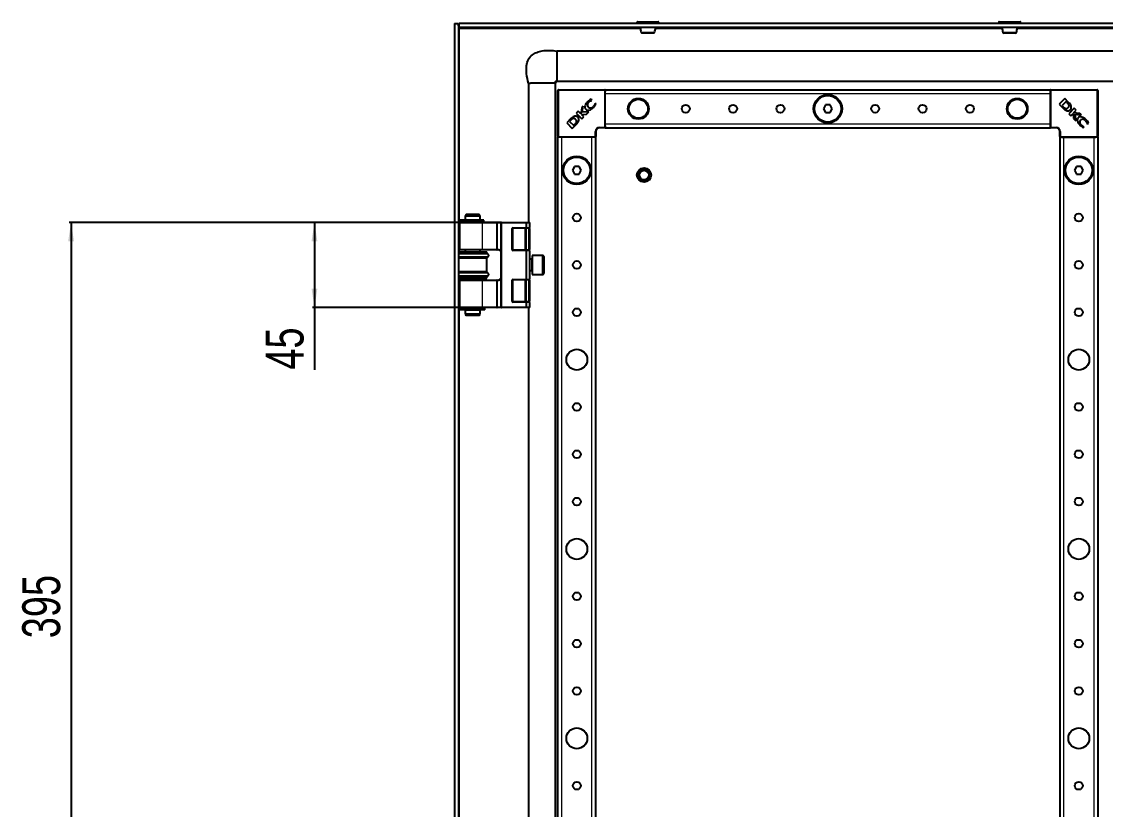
# Model space of a CAD drawing. Header units: millimetres. Extents: x -683 to 2605, y -1229 to 1219.
# Drawn here: x -683 to -111, y 139 to 555 of the extents above; entities that cross this region are included whole.
import ezdxf

# ---------------------------------------------------------------- set-up
doc = ezdxf.new("R2010")
doc.units = ezdxf.units.MM
doc.layers.add('FORMAT', color=7, linetype='Continuous')
doc.styles.add('SLDTEXTSTYLE0', font='TXT', dxfattribs={"width": 0.75})
doc.dimstyles.new('SLDDIMSTYLE0', dxfattribs={"dimtxt": 20, "dimasz": 10, "dimexe": 0, "dimexo": 0.0625, "dimgap": 5, "dimtad": 2, "dimdec": 1, "dimrnd": 1e-09, "dimzin": 12, "dimdsep": 46, "dimtxsty": 'SLDTEXTSTYLE0', "dimsah": 1, "dimcen": 0.09, "dimadec": 0, "dimazin": 3, "dimtfac": 1, "dimtofl": 0, "dimtmove": 0, "dimatfit": 3, "dimfxl": 0, "dimfrac": 2, "dimtolj": 1, "dimtzin": 12, "dimarcsym": 0})

# ---------------------------------------------------------------- blocks, each defined once
blk = doc.blocks.new('_D_6')
at = {"layer": 'FORMAT'}
for p, q in [((-451.47, 449.38), (-657.65, 449.38)), ((-656.65, 449.38), (-656.65, 54.38)), ((-439.86, 54.38), (-657.65, 54.38))]:
    blk.add_line(p, q, dxfattribs=at)
for points in [[(-656.65, 449.38), (-658.19, 439.38), (-655.11, 439.38)], [(-656.65, 54.38), (-655.11, 64.38), (-658.19, 64.38)]]:
    blk.add_solid(points, dxfattribs=at)
at = {"layer": 'FORMAT', "insert": (-682.43, 229.72), "char_height": 20, "attachment_point": 1, "rotation": 90, "style": 'SLDTEXTSTYLE0'}
blk.add_mtext('395', dxfattribs=at)
blk = doc.blocks.new('_D_10')
at = {"layer": 'FORMAT'}
for p, q in [((-429.47, 449.38), (-529.16, 449.38)), ((-528.16, 449.38), (-528.16, 404.38)), ((-429.47, 404.38), (-529.16, 404.38)), ((-528.16, 404.38), (-528.16, 371.57))]:
    blk.add_line(p, q, dxfattribs=at)
for points in [[(-528.16, 449.38), (-529.7, 439.38), (-526.62, 439.38)], [(-528.16, 404.38), (-526.62, 414.38), (-529.7, 414.38)]]:
    blk.add_solid(points, dxfattribs=at)
at = {"layer": 'FORMAT', "insert": (-553.94, 371.57), "char_height": 20, "attachment_point": 1, "rotation": 90, "style": 'SLDTEXTSTYLE0'}
blk.add_mtext('45', dxfattribs=at)

msp = doc.modelspace()

# ---------------------------------------------------------------- linework, layer by layer
at = {"color": 7, "linetype": 'Continuous', "lineweight": 25}
for p, q in [((-357.91, 555.13), (-357.91, 554.38)), ((-357.66, 555.38), (-346.66, 555.38)), ((-346.41, 554.38), (-346.41, 555.13)), ((-166.91, 555.13), (-166.91, 554.38)), ((-166.66, 555.38), (-158.15, 555.38)), ((-158.15, 555.38), (-155.66, 555.38)), ((-155.41, 554.38), (-155.41, 555.13)), ((-454.16, 554.38), (-454.16, -800.62)), ((-454.16, 554.38), (-452.16, 554.38)), ((-452.16, 554.38), (-452.16, -800.62)), ((-451.86, 552.38), (-451.86, 554.38)), ((-61.46, 554.38), (-451.86, 554.38)), ((-61.46, 552.38), (-451.86, 552.38)), ((-451.56, 551.78), (-451.76, 552.38)), ((-400.16, 539.88), (-400.16, 524.21)), ((-67.16, 539.88), (-400.16, 539.88)), ((-415.16, 522.88), (-415.16, 449.38)), ((-411.88, 522.88), (-414.18, 522.88)), ((-411.73, 522.88), (-411.88, 522.88)), ((-404.59, 522.88), (-411.73, 522.88)), ((-404.53, 522.88), (-404.59, 522.88)), ((-402.14, 522.88), (-404.53, 522.88)), ((-401.27, 522.88), (-402.14, 522.88)), ((-401.16, 522.88), (-401.16, -769.12)), ((-400.16, 523.88), (-75.28, 523.88)), ((-399.66, 494.68), (-399.66, 519.08)), ((-399.36, 519.38), (-374.96, 519.38)), ((-374.66, 519.08), (-374.66, 519.38)), ((-374.66, 519.38), (-139.66, 519.38)), ((-374.66, 519.08), (-374.66, 518.44)), ((-374.66, 517.38), (-374.66, 518.44)), ((-374.66, 501.38), (-374.66, 517.38)), ((-139.66, 519.08), (-139.66, 519.38)), ((-139.66, 518.44), (-139.66, 519.08)), ((-139.66, 517.38), (-139.66, 518.44)), ((-139.66, 501.38), (-139.66, 517.38)), ((-139.36, 519.38), (-114.96, 519.38)), ((-114.66, 519.08), (-114.66, 494.68)), ((-387.08, 509.92), (-387.57, 506.65)), ((-386.29, 510.71), (-387.08, 509.92)), ((-386.76, 507.62), (-386.29, 510.71)), ((-381.72, 513.84), (-382.05, 514.52)), ((-381.86, 513.7), (-381.72, 513.84)), ((-379.91, 512.27), (-380.02, 512.16)), ((-379.66, 511.76), (-379.91, 512.27)), ((-258.31, 511.38), (-259.47, 509.38)), ((-259.47, 509.38), (-258.31, 507.38)), ((-256, 511.38), (-258.31, 511.38)), ((-254.85, 509.38), (-256, 511.38)), ((-256, 507.38), (-254.85, 509.38)), ((-132.05, 514.73), (-135.01, 511.78)), ((-135.01, 511.78), (-133.12, 509.89)), ((-131.35, 513.21), (-133.53, 511.03)), ((-133.53, 511.03), (-132.85, 510.37)), ((-133.12, 509.89), (-133.1, 509.87)), ((-130.06, 512.74), (-132.05, 514.73)), ((-130.61, 512.49), (-131.35, 513.21)), ((-127.05, 509.73), (-130.01, 506.77)), ((-126, 508.68), (-127.05, 509.73)), ((-393.02, 503.98), (-395.01, 501.99)), ((-392.77, 503.43), (-393.49, 502.69)), ((-388.96, 508.04), (-390.01, 506.99)), ((-390.01, 506.99), (-387.05, 504.03)), ((-387.57, 506.65), (-388.96, 508.04)), ((-387.23, 506.33), (-384.57, 506.51)), ((-385.99, 505.09), (-387.23, 506.33)), ((-387.05, 504.03), (-385.99, 505.09)), ((-383.29, 507.79), (-386.76, 507.62)), ((-384.57, 506.51), (-383.29, 507.79)), ((-258.31, 507.38), (-256, 507.38)), ((-130.01, 506.77), (-128.95, 505.71)), ((-128.95, 505.71), (-127.71, 506.96)), ((-127.71, 506.96), (-127.53, 504.3)), ((-127.53, 504.3), (-126.25, 503.01)), ((-127.39, 507.29), (-126, 508.68)), ((-124.12, 506.81), (-127.39, 507.29)), ((-126.42, 506.48), (-123.33, 506.01)), ((-126.25, 503.01), (-126.42, 506.48)), ((-123.33, 506.01), (-124.12, 506.81)), ((-395.01, 501.99), (-392.05, 499.03)), ((-393.49, 502.69), (-391.31, 500.51)), ((-392.05, 499.03), (-390.16, 500.92)), ((-391.31, 500.51), (-390.65, 501.19)), ((-390.16, 500.92), (-390.14, 500.94)), ((-374.96, 499.38), (-377.66, 499.38)), ((-374.66, 500.33), (-374.66, 501.38)), ((-374.66, 500.33), (-374.66, 499.68)), ((-374.66, 499.38), (-374.66, 499.68)), ((-374.66, 499.38), (-139.66, 499.38)), ((-139.66, 500.33), (-139.66, 501.38)), ((-139.66, 499.68), (-139.66, 500.33)), ((-139.66, 499.38), (-139.66, 499.68)), ((-136.66, 499.38), (-139.36, 499.38)), ((-122.28, 499.38), (-121.77, 499.63)), ((-121.77, 499.63), (-121.88, 499.74)), ((-120.34, 501.58), (-120.2, 501.44)), ((-120.2, 501.44), (-119.52, 501.78)), ((-399.66, -740.62), (-399.66, 494.38)), ((-399.36, 494.38), (-399.66, 494.38)), ((-398.71, 494.38), (-399.36, 494.38)), ((-397.66, 494.38), (-398.71, 494.38)), ((-381.66, 494.38), (-397.66, 494.38)), ((-380.6, 494.38), (-381.66, 494.38)), ((-379.96, 494.38), (-380.6, 494.38)), ((-379.66, 494.38), (-379.96, 494.38)), ((-379.66, 497.38), (-379.66, 494.68)), ((-379.66, -740.62), (-379.66, 494.38)), ((-134.66, 494.68), (-134.66, 497.38)), ((-134.66, 494.38), (-134.66, -740.62)), ((-134.66, 494.38), (-134.36, 494.38)), ((-133.71, 494.38), (-134.36, 494.38)), ((-133.71, 494.38), (-132.66, 494.38)), ((-132.66, 494.38), (-116.66, 494.38)), ((-116.66, 494.38), (-115.6, 494.38)), ((-114.96, 494.38), (-115.6, 494.38)), ((-114.96, 494.38), (-114.66, 494.38)), ((-114.66, 494.38), (-114.66, -740.62)), ((-390.81, 478.88), (-391.97, 476.88)), ((-391.97, 476.88), (-390.81, 474.88)), ((-388.5, 478.88), (-390.81, 478.88)), ((-390.81, 474.88), (-388.5, 474.88)), ((-387.35, 476.88), (-388.5, 478.88)), ((-388.5, 474.88), (-387.35, 476.88)), ((-125.81, 478.88), (-126.97, 476.88)), ((-126.97, 476.88), (-125.81, 474.88)), ((-123.5, 478.88), (-125.81, 478.88)), ((-125.81, 474.88), (-123.5, 474.88)), ((-122.35, 476.88), (-123.5, 478.88)), ((-123.5, 474.88), (-122.35, 476.88)), ((-448.08, 453.63), (-448.66, 452.63)), ((-448.66, 452.63), (-448.66, 450.63)), ((-445.19, 452.63), (-448.66, 452.63)), ((-448.08, 453.63), (-445.11, 453.63)), ((-440.66, 452.63), (-445.19, 452.63)), ((-445.11, 453.63), (-441.24, 453.63)), ((-440.66, 452.63), (-441.24, 453.63)), ((-440.66, 450.63), (-440.66, 452.63)), ((-451.81, 450.58), (-451.81, 449.68)), ((-438.82, 450.58), (-451.81, 450.58)), ((-438.82, 449.68), (-451.81, 449.68)), ((-451.66, 449.18), (-451.66, 435.08)), ((-451.46, 449.38), (-439.85, 449.38)), ((-448.66, 450.63), (-445.19, 450.63)), ((-448.66, 449.63), (-448.66, 449.38)), ((-448.66, 449.63), (-445.19, 449.63)), ((-448.16, 450.63), (-448.16, 450.58)), ((-448.16, 449.68), (-448.16, 449.63)), ((-445.19, 450.63), (-440.66, 450.63)), ((-445.19, 449.63), (-440.66, 449.63)), ((-441.16, 450.58), (-441.16, 450.63)), ((-441.16, 449.63), (-441.16, 449.68)), ((-440.66, 449.38), (-440.66, 449.63)), ((-439.85, 449.38), (-431.96, 449.38)), ((-438.74, 450.58), (-438.82, 450.58)), ((-438.74, 449.68), (-438.82, 449.68)), ((-438.74, 449.68), (-438.74, 450.58)), ((-438.72, 450.58), (-438.74, 450.58)), ((-438.72, 449.68), (-438.74, 449.68)), ((-438.72, 449.68), (-438.72, 450.58)), ((-431.68, 449.38), (-431.96, 449.38)), ((-431.68, 449.38), (-429.46, 449.38)), ((-429.66, 404.58), (-429.66, 449.18)), ((-429.46, 449.38), (-416.24, 449.38)), ((-416.28, 446.38), (-423.36, 446.38)), ((-414.96, 446.38), (-416.28, 446.38)), ((-416.24, 449.38), (-414.86, 449.38)), ((-416.16, 446.68), (-416.16, 449.18)), ((-414.66, 449.18), (-414.66, 446.68)), ((-414.66, 446.08), (-414.66, 446.68)), ((-423.66, 446.08), (-423.66, 434.98)), ((-416.66, 446.08), (-416.66, 434.98)), ((-414.66, 446.08), (-414.66, 434.98)), ((-439.85, 434.88), (-451.46, 434.88)), ((-448.66, 434.88), (-448.66, 433.88)), ((-440.66, 433.88), (-440.66, 434.88)), ((-431.96, 434.88), (-439.85, 434.88)), ((-431.96, 434.88), (-431.68, 434.88)), ((-431.16, 434.88), (-431.68, 434.88)), ((-414.66, 434.38), (-414.66, 434.98)), ((-452.16, 433.88), (-437.16, 433.88)), ((-437.16, 433.28), (-452.16, 433.28)), ((-437.16, 430.48), (-452.16, 430.48)), ((-437.16, 433.28), (-437.16, 433.88)), ((-436.46, 432.6), (-437.16, 433.28)), ((-437.16, 430.48), (-436.46, 431.17)), ((-437.16, 423.28), (-437.16, 430.48)), ((-423.36, 434.68), (-416.28, 434.68)), ((-416.28, 434.68), (-414.96, 434.68)), ((-416.16, 419.38), (-416.16, 434.38)), ((-414.66, 434.38), (-414.66, 419.38)), ((-413.41, 429.88), (-414.66, 429.88)), ((-407.76, 431.88), (-413.16, 431.88)), ((-413.16, 431.88), (-413.16, 421.88)), ((-407.16, 431.28), (-407.16, 422.48)), ((-414.66, 423.88), (-413.41, 423.88)), ((-437.16, 423.28), (-452.16, 423.28)), ((-437.16, 420.48), (-452.16, 420.48)), ((-452.16, 419.88), (-437.16, 419.88)), ((-451.66, 418.68), (-451.66, 404.58)), ((-451.46, 418.88), (-439.85, 418.88)), ((-448.66, 419.88), (-448.66, 418.88)), ((-440.66, 418.88), (-440.66, 419.88)), ((-439.85, 418.88), (-431.96, 418.88)), ((-436.46, 422.6), (-437.16, 423.28)), ((-437.16, 420.48), (-436.46, 421.17)), ((-437.16, 419.88), (-437.16, 420.48)), ((-431.68, 418.88), (-431.96, 418.88)), ((-431.68, 418.88), (-431.16, 418.88)), ((-423.66, 418.78), (-423.66, 407.68)), ((-416.28, 419.08), (-423.36, 419.08)), ((-416.66, 418.78), (-416.66, 407.68)), ((-414.96, 419.08), (-416.28, 419.08)), ((-414.66, 418.78), (-414.66, 419.38)), ((-414.66, 418.78), (-414.66, 407.68)), ((-413.16, 421.88), (-407.76, 421.88)), ((-423.36, 407.38), (-416.28, 407.38)), ((-416.28, 407.38), (-414.96, 407.38)), ((-416.16, 404.58), (-416.16, 407.08)), ((-414.66, 407.08), (-414.66, 407.68)), ((-414.66, 407.08), (-414.66, 404.58)), ((-451.81, 404.08), (-451.81, 403.18)), ((-438.34, 404.08), (-451.81, 404.08)), ((-438.34, 403.18), (-451.81, 403.18)), ((-439.85, 404.38), (-451.46, 404.38)), ((-448.66, 404.38), (-448.66, 404.13)), ((-448.66, 404.13), (-445.19, 404.13)), ((-448.66, 403.13), (-448.66, 401.13)), ((-448.66, 403.13), (-445.19, 403.13)), ((-448.66, 401.13), (-448.08, 400.13)), ((-448.66, 401.13), (-440.66, 401.13)), ((-448.16, 404.13), (-448.16, 404.08)), ((-448.16, 403.18), (-448.16, 403.13)), ((-445.19, 404.13), (-440.66, 404.13)), ((-445.19, 403.13), (-440.66, 403.13)), ((-441.24, 400.13), (-440.66, 401.13)), ((-441.16, 404.08), (-441.16, 404.13)), ((-441.16, 403.13), (-441.16, 403.18)), ((-440.66, 404.13), (-440.66, 404.38)), ((-440.66, 401.13), (-440.66, 403.13)), ((-431.96, 404.38), (-439.85, 404.38)), ((-438.29, 404.08), (-438.34, 404.08)), ((-438.29, 403.18), (-438.34, 403.18)), ((-438.29, 403.18), (-438.29, 404.08)), ((-431.96, 404.38), (-431.68, 404.38)), ((-429.46, 404.38), (-431.68, 404.38)), ((-416.24, 404.38), (-429.46, 404.38)), ((-414.86, 404.38), (-416.24, 404.38)), ((-415.16, 404.38), (-415.16, 99.38)), ((-441.24, 400.13), (-448.08, 400.13))]:
    msp.add_line(p, q, dxfattribs=at)
at = {"color": 8, "linetype": 'Continuous', "lineweight": 18}
for p, q in [((-346.41, 555.13), (-357.91, 555.13)), ((-158.01, 555.13), (-166.91, 555.13)), ((-155.41, 555.13), (-158.01, 555.13)), ((-451.56, 450.58), (-451.56, 551.78)), ((-451.56, 551.78), (-356.13, 551.78)), ((-348.19, 551.78), (-165.13, 551.78)), ((-157.19, 551.78), (-61.76, 551.78)), ((-399.36, 519.08), (-399.66, 519.08)), ((-399.36, 519.08), (-399.36, 519.38)), ((-399.36, 519.08), (-399.36, 494.68)), ((-374.96, 519.08), (-399.36, 519.08)), ((-374.96, 519.38), (-374.96, 519.08)), ((-374.96, 499.68), (-374.96, 519.08)), ((-374.66, 519.08), (-374.96, 519.08)), ((-374.66, 517.38), (-139.66, 517.38)), ((-139.36, 519.08), (-139.66, 519.08)), ((-139.36, 519.08), (-139.36, 519.38)), ((-139.36, 519.08), (-139.36, 499.68)), ((-114.96, 519.08), (-139.36, 519.08)), ((-114.96, 519.08), (-114.96, 519.38)), ((-114.96, 494.68), (-114.96, 519.08)), ((-114.96, 519.08), (-114.66, 519.08)), ((-377.66, 499.68), (-374.96, 499.68)), ((-377.66, 499.38), (-377.66, 499.68)), ((-374.96, 499.68), (-374.96, 499.38)), ((-374.66, 499.68), (-374.96, 499.68)), ((-374.66, 501.38), (-139.66, 501.38)), ((-139.36, 499.68), (-139.66, 499.68)), ((-139.36, 499.68), (-136.66, 499.68)), ((-139.36, 499.38), (-139.36, 499.68)), ((-136.66, 499.38), (-136.66, 499.68)), ((-399.36, 494.68), (-399.66, 494.68)), ((-399.36, 494.68), (-379.96, 494.68)), ((-399.36, 494.68), (-399.36, 494.38)), ((-397.66, -740.62), (-397.66, 494.38)), ((-381.66, -740.62), (-381.66, 494.38)), ((-379.96, 494.68), (-379.96, 497.38)), ((-379.66, 497.38), (-379.96, 497.38)), ((-379.96, 494.68), (-379.96, 494.38)), ((-379.66, 494.68), (-379.96, 494.68)), ((-134.66, 497.38), (-134.36, 497.38)), ((-134.36, 494.68), (-134.66, 494.68)), ((-134.36, 497.38), (-134.36, 494.68)), ((-134.36, 494.68), (-114.96, 494.68)), ((-134.36, 494.38), (-134.36, 494.68)), ((-132.66, 494.38), (-132.66, -740.62)), ((-116.66, 494.38), (-116.66, -740.62)), ((-114.96, 494.38), (-114.96, 494.68)), ((-114.66, 494.68), (-114.96, 494.68)), ((-439.71, 449.18), (-451.66, 449.18)), ((-451.56, 449.36), (-451.56, 449.68)), ((-439.71, 449.18), (-439.71, 435.08)), ((-431.82, 449.18), (-439.71, 449.18)), ((-438.82, 449.68), (-438.82, 450.58)), ((-431.82, 435.08), (-431.82, 449.18)), ((-431.68, 449.18), (-431.82, 449.18)), ((-431.68, 449.18), (-431.68, 449.38)), ((-431.68, 449.18), (-431.68, 435.08)), ((-429.66, 449.18), (-431.68, 449.18)), ((-429.66, 449.18), (-429.46, 449.18)), ((-429.46, 449.38), (-429.46, 449.18)), ((-429.46, 449.18), (-429.46, 404.58)), ((-416.16, 449.18), (-429.46, 449.18)), ((-423.36, 446.68), (-416.16, 446.68)), ((-423.36, 446.68), (-423.36, 446.38)), ((-423.36, 446.38), (-423.36, 446.08)), ((-416.96, 446.38), (-416.96, 446.08)), ((-416.36, 446.38), (-416.36, 446.08)), ((-414.66, 449.18), (-416.16, 449.18)), ((-416.16, 446.68), (-414.66, 446.68)), ((-414.96, 446.38), (-414.96, 446.08)), ((-423.96, 434.98), (-423.96, 446.08)), ((-423.96, 446.08), (-423.66, 446.08)), ((-423.66, 446.08), (-423.36, 446.08)), ((-416.96, 446.08), (-423.36, 446.08)), ((-423.36, 446.08), (-423.36, 434.98)), ((-416.96, 446.08), (-416.66, 446.08)), ((-416.96, 434.98), (-416.96, 446.08)), ((-416.66, 446.08), (-416.36, 446.08)), ((-414.96, 446.08), (-416.36, 446.08)), ((-416.36, 446.08), (-416.36, 434.98)), ((-414.66, 446.08), (-414.96, 446.08)), ((-414.96, 434.98), (-414.96, 446.08)), ((-451.66, 435.08), (-439.71, 435.08)), ((-451.56, 433.88), (-451.56, 434.91)), ((-439.71, 435.08), (-431.82, 435.08)), ((-431.68, 435.08), (-431.82, 435.08)), ((-431.68, 434.88), (-431.68, 435.08)), ((-431.68, 435.08), (-431.16, 435.08)), ((-431.16, 434.88), (-431.16, 435.08)), ((-423.66, 434.98), (-423.96, 434.98)), ((-423.36, 434.98), (-423.66, 434.98)), ((-423.36, 434.98), (-416.96, 434.98)), ((-423.36, 434.98), (-423.36, 434.68)), ((-416.96, 434.98), (-416.96, 434.68)), ((-416.66, 434.98), (-416.96, 434.98)), ((-416.36, 434.98), (-416.66, 434.98)), ((-416.36, 434.98), (-414.96, 434.98)), ((-416.36, 434.98), (-416.36, 434.68)), ((-414.96, 434.98), (-414.96, 434.68)), ((-414.96, 434.98), (-414.66, 434.98)), ((-436.46, 432.6), (-452.16, 432.6)), ((-436.46, 431.17), (-452.16, 431.17)), ((-423.36, 434.68), (-423.36, 434.38)), ((-416.16, 434.38), (-423.36, 434.38)), ((-414.66, 434.38), (-416.16, 434.38)), ((-413.41, 426.88), (-413.41, 429.88)), ((-407.76, 421.88), (-407.76, 431.88)), ((-413.41, 423.88), (-413.41, 426.88)), ((-436.46, 422.6), (-452.16, 422.6)), ((-436.46, 421.17), (-452.16, 421.17)), ((-439.71, 418.68), (-451.66, 418.68)), ((-451.56, 418.86), (-451.56, 419.88)), ((-439.71, 418.68), (-439.71, 404.58)), ((-431.82, 418.68), (-439.71, 418.68)), ((-431.82, 404.58), (-431.82, 418.68)), ((-431.82, 418.68), (-431.68, 418.68)), ((-431.68, 418.68), (-431.68, 418.88)), ((-431.68, 418.68), (-431.68, 404.58)), ((-431.16, 418.68), (-431.68, 418.68)), ((-431.16, 418.68), (-431.16, 418.88)), ((-423.96, 407.68), (-423.96, 418.78)), ((-423.96, 418.78), (-423.66, 418.78)), ((-423.66, 418.78), (-423.36, 418.78)), ((-423.36, 419.38), (-416.16, 419.38)), ((-423.36, 419.08), (-423.36, 419.38)), ((-423.36, 419.08), (-423.36, 418.78)), ((-416.96, 418.78), (-423.36, 418.78)), ((-423.36, 418.78), (-423.36, 407.68)), ((-416.96, 419.08), (-416.96, 418.78)), ((-416.96, 418.78), (-416.66, 418.78)), ((-416.96, 407.68), (-416.96, 418.78)), ((-416.66, 418.78), (-416.36, 418.78)), ((-416.36, 418.78), (-416.36, 419.08)), ((-414.96, 418.78), (-416.36, 418.78)), ((-416.36, 418.78), (-416.36, 407.68)), ((-416.16, 419.38), (-414.66, 419.38)), ((-414.96, 418.78), (-414.96, 419.08)), ((-414.96, 418.78), (-414.66, 418.78)), ((-414.96, 407.68), (-414.96, 418.78)), ((-423.96, 407.68), (-423.66, 407.68)), ((-423.66, 407.68), (-423.36, 407.68)), ((-423.36, 407.68), (-416.96, 407.68)), ((-423.36, 407.68), (-423.36, 407.38)), ((-423.36, 407.08), (-423.36, 407.38)), ((-416.16, 407.08), (-423.36, 407.08)), ((-416.96, 407.68), (-416.96, 407.38)), ((-416.96, 407.68), (-416.66, 407.68)), ((-416.66, 407.68), (-416.36, 407.68)), ((-416.36, 407.38), (-416.36, 407.68)), ((-416.36, 407.68), (-414.96, 407.68)), ((-414.66, 407.08), (-416.16, 407.08)), ((-414.96, 407.38), (-414.96, 407.68)), ((-414.96, 407.68), (-414.66, 407.68)), ((-451.66, 404.58), (-439.71, 404.58)), ((-451.56, 404.08), (-451.56, 404.41)), ((-451.56, 100.58), (-451.56, 403.18)), ((-439.71, 404.58), (-431.82, 404.58)), ((-438.34, 403.18), (-438.34, 404.08)), ((-431.82, 404.58), (-431.68, 404.58)), ((-431.68, 404.38), (-431.68, 404.58)), ((-431.68, 404.58), (-429.66, 404.58)), ((-429.46, 404.58), (-429.66, 404.58)), ((-429.46, 404.58), (-416.16, 404.58)), ((-429.46, 404.58), (-429.46, 404.38)), ((-416.16, 404.58), (-414.66, 404.58))]:
    msp.add_line(p, q, dxfattribs=at)
at = {"color": 7, "linetype": 'Continuous', "lineweight": 25}
for centre, radius in [((-357.16, 509.38), 5.5), ((-257.16, 509.38), 7.5), ((-257.16, 509.38), 7), ((-157.16, 509.38), 5.5), ((-357.16, 509.38), 5), ((-332.16, 509.38), 2.1), ((-307.16, 509.38), 2.1), ((-282.16, 509.38), 2.1), ((-232.16, 509.38), 2.1), ((-207.16, 509.38), 2.1), ((-182.16, 509.38), 2.1), ((-157.16, 509.38), 5), ((-389.66, 476.88), 7.5), ((-389.66, 476.88), 7), ((-124.66, 476.88), 7.5), ((-124.66, 476.88), 7), ((-354.16, 474.38), 3.75), ((-354.16, 474.38), 3), ((-354.16, 474.38), 2.5), ((-389.66, 451.88), 2.1), ((-124.66, 451.88), 2.1), ((-389.66, 426.88), 2.1), ((-124.66, 426.88), 2.1), ((-389.66, 401.88), 2.1), ((-124.66, 401.88), 2.1), ((-389.66, 376.88), 5.5), ((-124.66, 376.88), 5.5), ((-389.66, 351.88), 2.1), ((-124.66, 351.88), 2.1), ((-389.66, 326.88), 2.1), ((-124.66, 326.88), 2.1), ((-389.66, 301.88), 2.1), ((-124.66, 301.88), 2.1), ((-389.66, 276.88), 5.5), ((-124.66, 276.88), 5.5), ((-389.66, 251.88), 2.1), ((-124.66, 251.88), 2.1), ((-389.66, 226.88), 2.1), ((-124.66, 226.88), 2.1), ((-389.66, 201.88), 2.1), ((-124.66, 201.88), 2.1), ((-389.66, 176.88), 5.5), ((-124.66, 176.88), 5.5), ((-389.66, 151.88), 2.1), ((-124.66, 151.88), 2.1)]:
    msp.add_circle(centre, radius, dxfattribs=at)
at = {"color": 8, "linetype": 'Continuous', "lineweight": 18}
for centre in [(-357.16, 509.38), (-157.16, 509.38)]:
    msp.add_circle(centre, 5.3, dxfattribs=at)
at = {"color": 7, "linetype": 'Continuous', "lineweight": 25}
for centre, radius, start, end in [((-357.66, 555.13), 0.25, 90, 180), ((-346.66, 555.13), 0.25, 0, 90), ((-166.66, 555.13), 0.25, 90, 180), ((-155.66, 555.13), 0.25, 0, 90), ((-355.27, 549.88), 0.5, 195.316, 270.0228), ((-349.05, 549.88), 0.5, 269.9982, 345.4001), ((-164.27, 549.88), 0.5, 195.2465, 270.046), ((-158.05, 549.88), 0.5, 269.9637, 344.834), ((-399.36, 519.08), 0.3, 90, 180), ((-374.96, 519.08), 0.3, 0, 90), ((-139.36, 519.08), 0.3, 90, 180), ((-114.96, 519.08), 0.3, 0, 90), ((-382.15, 511.39), 1.97, 128.454, 215.887), ((-382.58, 511.79), 1.94, 233.3097, 322.3464), ((-135.08, 508.31), 6.12, 36.9888, 43.0744), ((-133.27, 509.08), 4.87, 20.3445, 48.7777), ((-389.36, 500.77), 4.87, 110.3445, 138.7777), ((-388.58, 498.96), 6.12, 126.9888, 133.0744), ((-122.25, 502.31), 1.94, 143.3097, 232.3464), ((-122.65, 501.87), 1.97, 38.454, 125.887), ((-377.66, 497.38), 2, 90, 180), ((-374.96, 499.68), 0.3, 270, 0), ((-139.36, 499.68), 0.3, 180, 270), ((-136.66, 497.38), 2, 0, 90), ((-399.36, 494.68), 0.3, 180, 270), ((-379.96, 494.68), 0.3, 270, 0), ((-134.36, 494.68), 0.3, 180, 270), ((-114.96, 494.68), 0.3, 270, 0), ((-451.46, 449.18), 0.2, 90, 180), ((-429.46, 449.18), 0.2, 90, 180), ((-423.36, 446.08), 0.3, 90, 180), ((-416.36, 446.08), 0.3, 90, 180), ((-414.96, 446.68), 0.3, 270, 0), ((-414.86, 449.18), 0.2, 0, 90), ((-451.46, 435.08), 0.2, 180, 270), ((-431.16, 433.38), 1.5, 0, 90), ((-423.36, 434.98), 0.3, 180, 270), ((-416.36, 434.98), 0.3, 180, 270), ((-437.16, 431.88), 1, 314.427, 45.573), ((-414.96, 434.38), 0.3, 0, 90), ((-413.41, 430.13), 0.25, 270, 360), ((-407.76, 431.28), 0.6, 0, 90), ((-413.41, 423.63), 0.25, 0, 90), ((-451.46, 418.68), 0.2, 90, 180), ((-437.16, 421.88), 1, 314.427, 45.573), ((-431.16, 420.38), 1.5, 270, 0), ((-423.36, 418.78), 0.3, 90, 180), ((-416.36, 418.78), 0.3, 90, 180), ((-414.96, 419.38), 0.3, 270, 0), ((-407.76, 422.48), 0.6, 270, 0), ((-423.36, 407.68), 0.3, 180, 270), ((-416.36, 407.68), 0.3, 180, 270), ((-414.96, 407.08), 0.3, 0, 90), ((-451.46, 404.58), 0.2, 180, 270), ((-429.46, 404.58), 0.2, 180, 270), ((-414.86, 404.58), 0.2, 270, 0)]:
    msp.add_arc(centre, radius, start, end, dxfattribs=at)
at = {"color": 8, "linetype": 'Continuous', "lineweight": 18}
for centre, radius, start, end in [((-377.66, 497.38), 2.3, 90, 180), ((-136.66, 497.38), 2.3, 0, 90), ((-439.89, 449.21), 0.179, 351.9505, 78.5782), ((-431.99, 449.21), 0.179, 351.9505, 78.5782), ((-423.36, 446.08), 0.6, 90, 180), ((-439.89, 435.06), 0.179, 281.4218, 8.0495), ((-431.99, 435.06), 0.179, 281.4218, 8.0495), ((-431.16, 433.38), 1.7, 28.0725, 90), ((-423.36, 434.98), 0.6, 180, 270), ((-439.89, 418.71), 0.179, 351.9505, 78.5782), ((-431.99, 418.71), 0.179, 351.9505, 78.5782), ((-431.16, 420.38), 1.7, 270, 331.9275), ((-423.36, 418.78), 0.6, 90, 180), ((-423.36, 407.68), 0.6, 180, 270), ((-439.89, 404.56), 0.179, 281.4218, 8.0495), ((-431.99, 404.56), 0.179, 281.4218, 8.0495)]:
    msp.add_arc(centre, radius, start, end, dxfattribs=at)
at = {"color": 7, "linetype": 'Continuous', "lineweight": 25}
for centre, major_axis, start_param, end_param in [((-416.28, 446.68), (0, 0.3), 3.141593, 4.712389), ((-416.24, 449.18), (0, 0.2), 4.712389, 6.283185), ((-416.28, 434.38), (0, 0.3), 4.712389, 6.283185), ((-416.28, 419.38), (0, 0.3), 3.141593, 4.712389), ((-416.28, 407.08), (0, 0.3), 4.712389, 6.283185), ((-416.24, 404.58), (0, 0.2), 3.141593, 4.712389)]:
    msp.add_ellipse(centre, major_axis=major_axis, ratio=0.414214, start_param=start_param, end_param=end_param, dxfattribs=at)
for points, knots in [([(-451.86, 552.68), (-451.89, 552.76), (-452, 553.08), (-452.12, 553.65), (-452.15, 554.14), (-452.16, 554.38)], [0, 0, 0, 0, 0.1417423, 0.5662026, 1, 1, 1, 1]), ([(-356.18, 552.38), (-356.18, 552.25), (-356.16, 551.34), (-355.94, 550.47), (-355.75, 549.73)], [0, 0, 0, 0, 0.14185, 1, 1, 1, 1]), ([(-353.86, 549.38), (-354.05, 549.38), (-354.52, 549.38), (-355.07, 549.38), (-355.19, 549.38), (-355.26, 549.38)], [0, 0, 0, 0, 0.256553, 0.627981, 1, 1, 1, 1]), ([(-349.05, 549.38), (-349.09, 549.38), (-349.17, 549.38), (-349.73, 549.38), (-350.53, 549.38), (-351.53, 549.38), (-352.59, 549.38), (-353.38, 549.38), (-353.77, 549.38), (-353.86, 549.38)], [0, 0, 0, 0, 0.158514, 0.317278, 0.475863, 0.634247, 0.792477, 0.950708, 1, 1, 1, 1]), ([(-348.57, 549.73), (-348.38, 550.47), (-348.16, 551.34), (-348.14, 552.25), (-348.14, 552.38)], [0, 0, 0, 0, 0.85815, 1, 1, 1, 1]), ([(-165.18, 552.38), (-165.18, 552.25), (-165.16, 551.34), (-164.94, 550.47), (-164.75, 549.73)], [0, 0, 0, 0, 0.14185, 1, 1, 1, 1]), ([(-158.08, 549.38), (-158.07, 549.38), (-158.03, 549.38), (-158.31, 549.38), (-158.83, 549.38), (-159.55, 549.38), (-160.4, 549.38), (-161.46, 549.38), (-162.49, 549.38), (-163.37, 549.38), (-163.98, 549.38), (-164.28, 549.38), (-164.24, 549.38), (-164.23, 549.38)], [0, 0, 0, 0, 0.03384, 0.141254, 0.248698, 0.315774, 0.423314, 0.530846, 0.63821, 0.745706, 0.853372, 0.960917, 1, 1, 1, 1]), ([(-157.57, 549.73), (-157.38, 550.47), (-157.16, 551.34), (-157.14, 552.25), (-157.14, 552.38)], [0, 0, 0, 0, 0.85815, 1, 1, 1, 1]), ([(-415.16, 522.88), (-415.56, 524.56), (-416.3, 527.6), (-416.39, 531.91), (-415.42, 535.47), (-413.37, 537.92), (-410.73, 539.34), (-407.71, 540.08), (-404.11, 540.29), (-401.54, 540.02), (-400.16, 539.88)], [0, 0, 0, 0, 0.176067, 0.318225, 0.435596, 0.543482, 0.633889, 0.737152, 0.858183, 1, 1, 1, 1]), ([(-401.19, 522.88), (-401.18, 523.02), (-401.15, 523.26), (-401.02, 523.46), (-400.9, 523.55), (-400.85, 523.66), (-400.83, 523.73), (-400.81, 523.78), (-400.8, 523.82), (-400.78, 523.86), (-400.75, 523.9), (-400.69, 523.95), (-400.57, 524.02), (-400.38, 524.05), (-400.24, 524.05), (-400.16, 524.04)], [0, 0, 0, 0, 0.233411, 0.418546, 0.549351, 0.595026, 0.631329, 0.647111, 0.661994, 0.676639, 0.691742, 0.725563, 0.766794, 0.872627, 1, 1, 1, 1]), ([(-400.16, 523.88), (-400.38, 523.73), (-400.78, 523.47), (-401.04, 523.06), (-401.16, 522.88)], [0, 0, 0, 0, 0.556114, 1, 1, 1, 1]), ([(-383.79, 513.29), (-384.12, 512.92), (-384.73, 512.22), (-385.28, 511.05), (-385.42, 510.11), (-385.27, 509.47), (-385.08, 509.24), (-384.99, 509.12)], [0, 0, 0, 0, 0.315674, 0.58952, 0.813199, 0.909026, 1, 1, 1, 1]), ([(-384.99, 509.12), (-384.83, 508.98), (-384.5, 508.7), (-383.8, 508.54), (-382.92, 508.67), (-381.85, 509.23), (-381.16, 509.87), (-380.76, 510.24)], [0, 0, 0, 0, 0.130532, 0.266031, 0.423997, 0.666819, 1, 1, 1, 1]), ([(-382.05, 514.52), (-382.39, 514.34), (-383.02, 514), (-383.55, 513.51), (-383.79, 513.29)], [0, 0, 0, 0, 0.5368, 1, 1, 1, 1]), ([(-383.37, 512.93), (-383.11, 513.15), (-382.67, 513.52), (-382.1, 513.65), (-381.86, 513.7)], [0, 0, 0, 0, 0.5796082, 1, 1, 1, 1]), ([(-380.02, 512.16), (-380.16, 511.84), (-380.43, 511.27), (-380.85, 510.81), (-381.05, 510.6)], [0, 0, 0, 0, 0.547643, 1, 1, 1, 1]), ([(-380.76, 510.24), (-380.52, 510.51), (-380.09, 510.97), (-379.79, 511.52), (-379.66, 511.76)], [0, 0, 0, 0, 0.577653, 1, 1, 1, 1]), ([(-133.1, 509.87), (-133.03, 509.79), (-132.87, 509.64), (-132.7, 509.49), (-132.62, 509.41)], [0, 0, 0, 0, 0.486421, 1, 1, 1, 1]), ([(-132.85, 510.37), (-132.65, 510.18), (-132.29, 509.83), (-131.75, 509.51), (-131.3, 509.44), (-130.96, 509.51), (-130.6, 509.7), (-130.39, 509.9), (-130.28, 510)], [0, 0, 0, 0, 0.274676, 0.503042, 0.607381, 0.716579, 0.843412, 1, 1, 1, 1]), ([(-132.62, 509.41), (-132.47, 509.28), (-132.2, 509.03), (-131.91, 508.82), (-131.77, 508.73)], [0, 0, 0, 0, 0.55183, 1, 1, 1, 1]), ([(-131.77, 508.73), (-131.57, 508.62), (-131.18, 508.42), (-130.55, 508.3), (-129.95, 508.34), (-129.42, 508.54), (-128.98, 508.9), (-128.69, 509.41), (-128.58, 510.07), (-128.66, 510.53), (-128.7, 510.78)], [0, 0, 0, 0, 0.138091, 0.265455, 0.384013, 0.496103, 0.605759, 0.71979, 0.847662, 1, 1, 1, 1]), ([(-130.28, 510), (-130.18, 510.1), (-130.02, 510.28), (-129.84, 510.55), (-129.74, 510.83), (-129.74, 511.15), (-129.9, 511.55), (-130.08, 511.84), (-130.19, 511.99)], [0, 0, 0, 0, 0.176808, 0.319231, 0.43938, 0.552395, 0.749205, 1, 1, 1, 1]), ([(-390.28, 503.76), (-390.38, 503.86), (-390.55, 504.02), (-390.83, 504.2), (-391.1, 504.3), (-391.43, 504.3), (-391.83, 504.14), (-392.11, 503.96), (-392.27, 503.85)], [0, 0, 0, 0, 0.176808, 0.319231, 0.43938, 0.552395, 0.749205, 1, 1, 1, 1]), ([(-389.01, 502.27), (-388.9, 502.47), (-388.69, 502.86), (-388.58, 503.49), (-388.61, 504.09), (-388.82, 504.62), (-389.18, 505.06), (-389.69, 505.35), (-390.35, 505.46), (-390.8, 505.38), (-391.05, 505.34)], [0, 0, 0, 0, 0.138091, 0.265455, 0.384013, 0.496103, 0.605759, 0.71979, 0.847662, 1, 1, 1, 1]), ([(-390.65, 501.19), (-390.46, 501.39), (-390.11, 501.75), (-389.78, 502.29), (-389.72, 502.74), (-389.79, 503.08), (-389.98, 503.44), (-390.17, 503.65), (-390.28, 503.76)], [0, 0, 0, 0, 0.274676, 0.503042, 0.607381, 0.716579, 0.843412, 1, 1, 1, 1]), ([(-124.92, 504.72), (-125.06, 504.55), (-125.34, 504.22), (-125.5, 503.52), (-125.37, 502.65), (-124.81, 501.57), (-124.17, 500.88), (-123.8, 500.49)], [0, 0, 0, 0, 0.130532, 0.266031, 0.423997, 0.666819, 1, 1, 1, 1]), ([(-120.75, 503.51), (-121.12, 503.84), (-121.82, 504.46), (-122.99, 505.01), (-123.93, 505.15), (-124.57, 504.99), (-124.8, 504.81), (-124.92, 504.72)], [0, 0, 0, 0, 0.315674, 0.58952, 0.813199, 0.909026, 1, 1, 1, 1]), ([(-119.52, 501.78), (-119.7, 502.12), (-120.04, 502.75), (-120.53, 503.27), (-120.75, 503.51)], [0, 0, 0, 0, 0.5368, 1, 1, 1, 1]), ([(-390.14, 500.94), (-390.07, 501.01), (-389.91, 501.17), (-389.76, 501.34), (-389.69, 501.42)], [0, 0, 0, 0, 0.486421, 1, 1, 1, 1]), ([(-389.69, 501.42), (-389.55, 501.57), (-389.31, 501.84), (-389.1, 502.13), (-389.01, 502.27)], [0, 0, 0, 0, 0.55183, 1, 1, 1, 1]), ([(-123.8, 500.49), (-123.53, 500.24), (-123.07, 499.81), (-122.52, 499.51), (-122.28, 499.38)], [0, 0, 0, 0, 0.5776526, 1, 1, 1, 1]), ([(-121.88, 499.74), (-122.2, 499.89), (-122.77, 500.15), (-123.23, 500.58), (-123.44, 500.77)], [0, 0, 0, 0, 0.547643, 1, 1, 1, 1]), ([(-121.11, 503.1), (-120.89, 502.84), (-120.52, 502.39), (-120.39, 501.82), (-120.34, 501.58)], [0, 0, 0, 0, 0.579608, 1, 1, 1, 1])]:
    msp.add_open_spline(points, degree=3, knots=knots, dxfattribs=at)
for points in [[(-451.86, 552.38), (-451.83, 552.37), (-451.78, 552.35), (-451.71, 552.22), (-451.63, 552.02), (-451.58, 551.86), (-451.56, 551.78)], [(-415.16, 522.88), (-415.12, 522.88), (-415.03, 522.88), (-414.46, 522.88), (-414.18, 522.88)]]:
    msp.add_open_spline(points, degree=3, dxfattribs=at)
at = {"color": 8, "linetype": 'Continuous', "lineweight": 18}
for points, knots in [([(-355.72, 549.76), (-355.73, 549.76), (-355.79, 549.76), (-355.48, 549.76), (-354.9, 549.76), (-354.35, 549.76), (-354.13, 549.76)], [0, 0, 0, 0, 0.083271, 0.424284, 0.764725, 1, 1, 1, 1]), ([(-354.13, 549.76), (-354.02, 549.76), (-353.57, 549.76), (-353.05, 549.76), (-352.25, 549.76), (-351.43, 549.76), (-350.29, 549.76), (-349.34, 549.76), (-348.75, 549.76), (-348.5, 549.76), (-348.57, 549.76), (-348.57, 549.76)], [0, 0, 0, 0, 0.048751, 0.204942, 0.205393, 0.362034, 0.518827, 0.675799, 0.832923, 0.989778, 1, 1, 1, 1]), ([(-164.71, 549.76), (-164.72, 549.76), (-164.77, 549.76), (-164.42, 549.76), (-163.72, 549.76), (-162.7, 549.76), (-161.51, 549.76), (-160.28, 549.76), (-159.3, 549.76), (-158.47, 549.76), (-157.87, 549.76), (-157.54, 549.76), (-157.59, 549.76), (-157.61, 549.76)], [0, 0, 0, 0, 0.038891, 0.14638, 0.253973, 0.361383, 0.468681, 0.576165, 0.683665, 0.750707, 0.858068, 0.965424, 1, 1, 1, 1])]:
    msp.add_open_spline(points, degree=3, knots=knots, dxfattribs=at)

# ---------------------------------------------------------------- dimensions: what is measured, and where the dimension line sits
at = {"layer": 'FORMAT'}
for base, p1, p2, picture, middle in [((-656.65, 54.38), (-451.46, 449.38), (-439.85, 54.38), '_D_6', (-656.65, 251.88)), ((-528.16, 404.38), (-429.46, 449.38), (-429.46, 404.38), '_D_10', (-528.16, 386.34))]:
    dim = msp.add_linear_dim(base=base, p1=p1, p2=p2, angle=90, dimstyle='SLDDIMSTYLE0', dxfattribs=at)
    dim.commit()
    dim.dimension.update_dxf_attribs({"geometry": picture, "text_midpoint": middle, "dimtype": 160})

doc.saveas('drawing.dxf')
